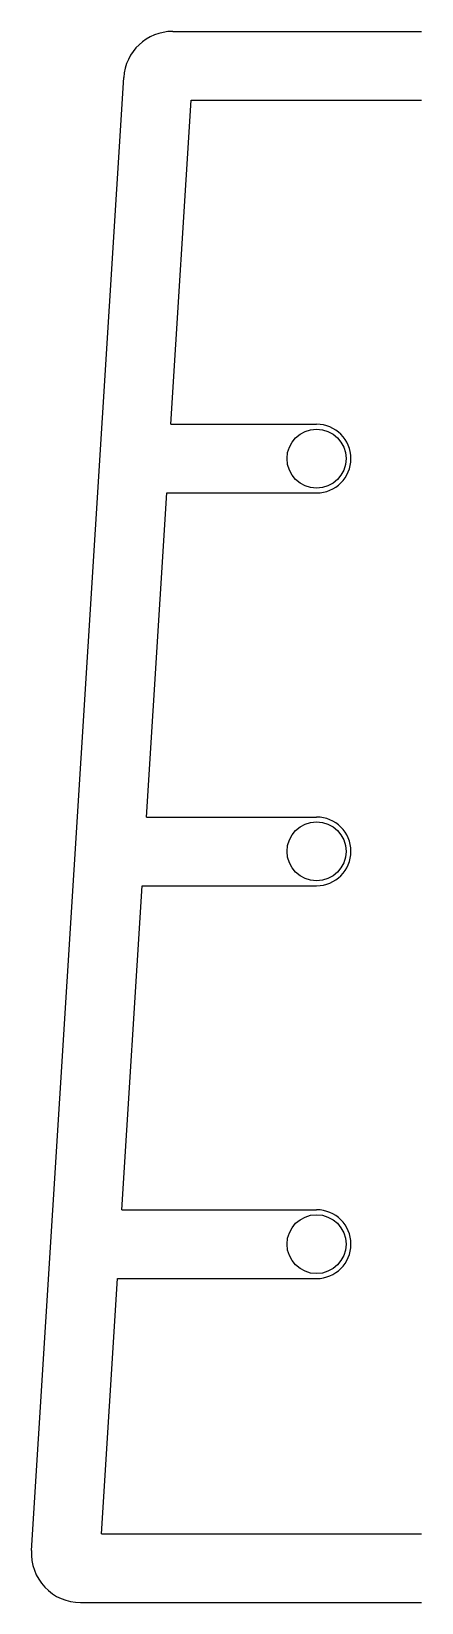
# Model space of a CAD drawing. Header units: millimetres. Extents: x 7085 to 25803, y -5245 to 9436.
# Drawn here: x 7118 to 7316, y 8636 to 9436 of the extents above; entities that cross this region are included whole.
import ezdxf

# ---------------------------------------------------------------- set-up
doc = ezdxf.new("R2010")
doc.units = ezdxf.units.MM

msp = doc.modelspace()

# ---------------------------------------------------------------- linework, layer by layer
for p, q in [((7189.79258, 9435.92257), (7316.3063, 9435.92257)), ((7117.96626, 8662.48203), (7164.84126, 9412.48203)), ((7188.87459, 9235.92257), (7199.18709, 9400.92257)), ((7199.18709, 9400.92257), (7316.3063, 9400.92257)), ((7188.87459, 9235.92257), (7262.89304, 9235.92257)), ((7176.37459, 9035.92257), (7186.68709, 9200.92257)), ((7186.68709, 9200.92257), (7262.89304, 9200.92257)), ((7176.37459, 9035.92257), (7262.89304, 9035.92257)), ((7163.87459, 8835.92257), (7174.18709, 9000.92257)), ((7174.18709, 9000.92257), (7262.89304, 9000.92257)), ((7163.87459, 8835.92257), (7262.89304, 8835.92257)), ((7153.56209, 8670.92257), (7161.68709, 8800.92257)), ((7161.68709, 8800.92257), (7262.89304, 8800.92257)), ((7153.56209, 8670.92257), (7316.3063, 8670.92257)), ((7142.91758, 8635.92257), (7316.3063, 8635.92257))]:
    msp.add_line(p, q)
for centre in [(7262.89304, 9218.42257), (7262.89304, 9018.42257), (7262.89304, 8818.42257)]:
    msp.add_circle(centre, 15)
for centre, radius, start, end in [((7189.79258, 9410.92257), 25, 90, 176.42366563), ((7262.89304, 9218.42257), 17.5, 270, 90), ((7262.89304, 9018.42257), 17.5, 270, 90), ((7262.89304, 8818.42257), 17.5, 270, 90), ((7142.91758, 8660.92257), 25, 176.42366563, 270)]:
    msp.add_arc(centre, radius, start, end)

doc.saveas('drawing.dxf')
